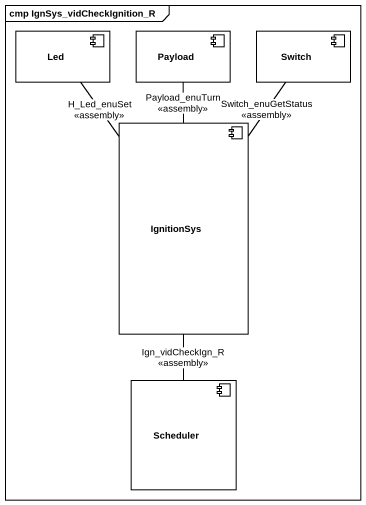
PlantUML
@startuml
mainframe cmp IgnSys_vidCheckIgnition_R
component Led
component Payload
component Switch
component IgnitionSys
component Scheduler
IgnitionSys -up- Led : H_Led_enuSet\n<<assembly>>
IgnitionSys -up- Payload : Payload_enuTurn\n<<assembly>>
IgnitionSys -up- Switch : Switch_enuGetStatus\n<<assembly>>
Scheduler -up- IgnitionSys : Ign_vidCheckIgn_R\n<<assembly>>
@enduml
